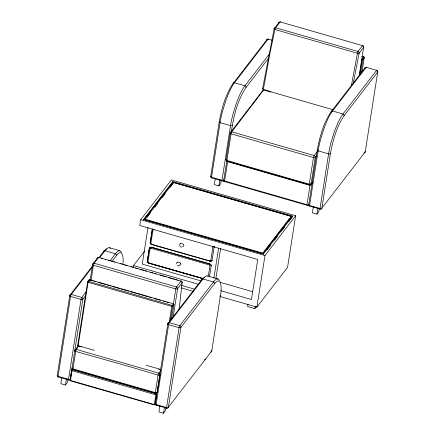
<?xml version="1.0" encoding="UTF-8"?>
<svg xmlns="http://www.w3.org/2000/svg" width="435" height="435" viewBox="0 0 435 435"><rect width="100%" height="100%" fill="white"/><g stroke="black" fill="none" stroke-linecap="round" stroke-linejoin="round"><path stroke-width="0.65" d="M97.641 257.922A1.675 1.033 5.7 0 0 97.163 258.341L97.087 259.037M122.773 264.224C123.937 259.88 122.779 246.846 116.52 255.486L112.007 261.348M157.117 392.365L156.024 393.784L72.351 369.701L72.052 370.43L70.497 380.853L154.289 404.865A0.74 0.625 37.6 0 0 155.023 404.387L156.573 394.637M89.855 279.933L89.784 279.585L88.071 282.25L78.131 345.716L78.169 346.07L81.535 346.929M178.513 309.932L178.606 309.106M179.171 309.084L182.129 282.799L177.605 288.666A1.696 0.81 8.9 0 1 176.866 289.025L176.588 289.052A1.283 0.614 8.9 0 1 175.789 288.954L93.427 265.247A1.283 0.614 8.9 0 1 92.796 264.931L92.65 264.784A1.696 0.81 8.9 0 1 92.633 264.208L97.152 258.341M363.823 57.175L363.72 56.789A0.74 0.625 37.6 0 1 364.204 57.686A0.756 0.359 8.9 0 0 363.839 57.159L361.882 56.615M173.304 305.408L173.478 303.657L171.765 306.196L169.22 322.395M168.394 407.263L211.753 351.007L220.3 296.431C221.41 292.483 222.655 273.909 214.569 283.712L180.906 327.386L168.394 407.263A1.718 0.821 8.9 0 1 167.785 407.595L167.377 407.644A1.283 0.614 8.9 0 1 166.578 407.546L156.121 404.539A1.283 0.614 8.9 0 1 155.491 404.224L155.344 404.077M92.361 266.106L69.779 295.403A1.718 0.821 8.9 0 0 69.747 295.903L69.948 296.126A1.283 0.614 8.9 0 0 70.579 296.442L58.072 376.313A1.561 0.348 -73.9 0 0 58.372 376.971L68.828 379.994A1.474 1.251 37.6 0 0 70.301 379.032M61.803 377.716L60.867 383.708L65.451 385.029L67.24 382.708L67.757 379.38M65.451 385.029L66.386 379.037M70.611 380.804A0.74 0.625 37.6 0 1 70.089 379.94L71.596 370.18L72.324 369.233M90.121 280.238L92.628 264.208A1.474 1.251 37.6 0 1 94.145 263.213L98.669 257.384L181.031 281.092A1.566 0.402 -72.7 0 1 181.428 281.282M91.018 280.608L93.427 265.247M133.192 267.481L133.491 265.562L144.681 251.044M219.805 296.425L256.9 307.105L287.562 267.324L295.642 215.744L171.33 179.959L140.668 219.74L139.766 225.504L257.737 259.461L251.463 299.519L220.828 290.7M172.798 181.607L143.68 219.387L143.572 220.077L172.69 182.298L172.798 181.607L292.63 216.097L292.521 216.788L172.69 182.298M145.083 219.218L144.98 219.909L262.713 253.801L291.113 216.956L291.222 216.266L173.483 182.374L145.083 219.218L262.822 253.11L291.222 216.266M148.003 227.391L142.25 264.11L200.611 280.803M202.759 278.596L149.031 263.208A2.686 2.284 37.4 0 1 148.335 262.909L147.324 261.701A1.185 1.011 37.4 0 1 147.307 261.315L149.346 248.08M151.945 244.584A2.686 2.284 37.4 0 1 151.25 244.291L150.238 243.083A1.185 1.011 37.4 0 1 150.222 242.692L152.261 229.457M147.307 261.315L149.384 248.021A1.185 1.011 37.4 0 1 149.52 247.678L150.804 247.129A2.686 2.284 37.4 0 1 151.532 247.238L209.485 263.838A2.686 2.284 37.4 0 1 210.187 264.132L211.198 265.339A1.185 1.011 37.4 0 1 211.214 265.731L209.436 276.861M150.222 242.692L152.304 229.403A1.185 1.011 37.4 0 1 152.435 229.055M147.987 261.968L150.07 248.679M150.901 243.344L152.984 230.055M173.483 182.374L173.375 183.064L170.085 187.338M202.389 278.878L167.828 323.624L155.322 403.501A1.696 0.81 8.9 0 0 155.338 404.077M170.444 320.252L172.635 306.251L173.913 304.598L171.722 318.599M170.977 319.676L171.189 318.338M173.38 304.315L175.789 288.954A1.561 0.348 -73.9 0 1 176.507 286.975L181.031 281.092M171.113 319.415L171.319 318.083M173.212 316.718L177.605 288.666M159.857 405.942L158.916 411.929L163.5 413.25L165.289 410.928L165.806 407.6M163.5 413.25L164.435 407.258M223.808 179.938A1.696 0.81 8.9 0 1 223.068 180.302L222.791 180.324A1.283 0.614 8.9 0 1 221.991 180.226L211.535 177.214A1.283 0.614 8.9 0 1 210.904 176.904L210.757 176.757A1.696 0.81 8.9 0 1 210.741 176.18L219.283 121.599C221.725 108.407 225.384 94.971 232.937 83.732L266.606 40.053M215.271 178.616L214.33 184.609L218.914 185.93L220.703 183.608L221.225 180.28M218.914 185.93L219.854 179.938M208.398 275.795L209.958 265.828M210.796 260.5L212.873 247.21M226.831 160.64L223.601 181.27L308.578 205.733L317.332 149.819C319.774 136.633 323.433 123.192 330.986 111.953L364.655 68.273M312.651 181.884L311.09 183.907A1.718 0.821 8.9 0 1 310.481 184.239L310.073 184.288A1.283 0.614 8.9 0 1 309.274 184.19L226.912 160.482L231.088 133.811A1.555 0.364 -75.4 0 1 231.746 131.843L263.849 89.73M231.42 131.348C233.66 116.112 237.396 100.474 246.009 87.495L268.591 58.198M212.003 260.456L214.129 247.107A1.185 1.011 37.4 0 0 214.112 246.721L214.009 246.433M213.868 278.324L218.577 248.276M215.929 278.324L220.632 248.276M247.983 304.223L247.624 306.544L254.856 308.627L256.46 306.55M262.713 253.801L262.822 253.11M254.856 308.627L255.22 306.305M263.403 254.567L263.512 253.877L292.63 216.097M256.9 307.105L264.98 255.524L295.642 215.744M311.09 183.907L315.272 157.236L316.68 155.333M321.818 208.153A1.474 1.251 37.6 0 1 320.339 209.159L309.883 206.108A1.561 0.348 -73.9 0 1 309.579 205.445L318.132 150.858A29.884 6.655 -73.9 0 1 320.383 140.13L324.07 128.156L327.348 120.049A32.446 7.232 -73.9 0 1 332.503 111.001L366.172 67.316L376.628 70.329A1.561 0.348 -73.9 0 1 376.933 70.992M313.32 206.842L312.379 212.829L316.963 214.15L318.752 211.829L319.274 208.501M316.963 214.15L317.903 208.158M320.345 209.104A1.561 0.348 -73.9 0 1 320.035 208.457L328.588 153.87A29.884 6.655 -73.9 0 1 330.839 143.137L334.526 131.163L337.81 123.061A32.446 7.232 -73.9 0 1 342.959 114.013L376.628 70.329M376.639 70.291A1.474 1.251 37.6 0 1 377.683 72.02L344.058 115.715C336.511 126.955 332.846 140.396 330.41 153.582L321.862 208.164L365.221 151.913L377.727 72.036A1.718 0.821 8.9 0 0 377.759 71.536L377.564 71.313A1.283 0.614 8.9 0 0 377.047 71.035M359.239 75.369L363.633 47.317A1.696 0.81 8.9 0 0 363.616 46.741L363.47 46.594A1.283 0.614 8.9 0 0 362.953 46.317M359.636 74.825L362.078 59.296L363.676 56.838L362.377 56.463M360.653 74.015L362.948 59.345L364.226 57.692L362.029 71.699M361.322 73.178L361.528 71.846M363.513 59.176L363.72 57.839M262.658 88.321L274.137 28.726L278.656 22.859A1.696 0.81 8.9 0 1 279.036 22.598M351.415 85.613L357.401 53.244A1.566 0.294 -75.2 0 1 358.01 51.493M353.242 83.248L359.109 53.19L363.633 47.317M156.024 393.784L154.289 404.865M78.784 345.934L76.353 349.435A1.555 0.364 -75.5 0 0 75.69 351.42L72.96 368.891A1.561 0.348 -73.9 0 0 73.265 369.543L155.627 393.267A1.561 0.348 -73.9 0 1 155.317 392.604L158.057 375.122A1.555 0.326 -72.3 0 1 158.802 373.181L160.667 370.854M160.096 374.54L157.138 392.31A1.718 0.821 8.9 0 1 156.529 392.642L156.121 392.696A1.283 0.614 8.9 0 1 155.322 392.598L72.96 368.891A1.283 0.614 8.9 0 1 72.33 368.575L72.134 368.353A1.718 0.821 8.9 0 1 72.166 367.852A1.474 1.251 37.6 0 0 73.254 369.598M78.441 345.646L74.902 350.376A1.696 0.81 8.9 0 0 74.918 350.958M263.757 90.012A1.555 0.413 -72.4 0 1 263.387 89.24L270.227 51.901L274.915 29.504A1.566 0.402 -72.7 0 1 275.649 27.786L280.173 21.908L362.534 45.61A1.561 0.348 -73.9 0 1 362.877 45.936M98.93 257.585L103.677 251.435M70.573 296.447A1.561 0.348 -73.9 0 1 71.296 294.462L92.236 267.28M99.626 257.694L104.965 250.772L115.422 253.779A32.446 7.232 -73.9 0 1 119.641 250.669L120.919 251.392L121.414 252.218M269.548 53.826L244.91 85.787A32.446 7.232 -73.9 0 0 239.761 94.835L236.477 102.943L232.79 114.916A29.884 6.655 -73.9 0 0 230.539 125.644L221.991 180.226A1.561 0.348 -73.9 0 0 222.296 180.884L211.834 177.882A1.561 0.348 -73.9 0 1 211.53 177.224L220.083 122.637A29.884 6.655 -73.9 0 1 222.334 111.904L226.015 99.93L229.299 91.828A32.446 7.232 -73.9 0 1 234.454 82.781L268.118 39.096L272.044 40.227M88.936 280.135L87.663 281.793L77.74 345.14A0.756 0.359 8.9 0 0 78.126 345.673M71.296 294.446L81.753 297.458L86.271 291.597M110.082 260.706L115.422 253.779M85.728 295.436L82.857 299.166L70.345 379.037A1.718 0.821 8.9 0 1 69.736 379.374L69.328 379.423A1.283 0.614 8.9 0 1 68.529 379.325L58.072 376.313A1.283 0.614 8.9 0 1 57.442 376.003L57.295 375.856A1.696 0.81 8.9 0 1 57.279 375.28L69.779 295.403A1.474 1.251 37.6 0 1 71.302 294.408M147.035 217.239L150.331 212.971M154.855 207.093L157.736 203.357M162.266 197.485L165.148 193.744M263.365 89.713L230.294 132.778L226.118 159.444A1.474 1.251 37.6 0 0 227.206 161.195M275.649 27.775L358.01 51.482L362.534 45.61M167.872 323.635A1.474 1.251 37.6 0 1 169.351 322.629L203.014 278.993A32.446 7.232 -73.9 0 1 207.234 275.882L207.914 276.089M155.735 404.789A1.474 1.251 37.6 0 0 156.41 405.246L166.882 408.215A1.561 0.348 -73.9 0 1 166.572 407.557L179.084 327.675A1.561 0.348 -73.9 0 1 179.802 325.695L213.471 282A32.446 7.232 -73.9 0 1 217.69 278.895L218.968 279.613L219.463 280.439M267.09 249.777L270.374 245.525M274.474 240.202L277.345 236.477M281.445 231.154L284.729 226.901M288.829 221.578L292.108 217.321M204.586 359.946L205.304 359.016M317.354 151.603L314.195 155.561A1.555 0.332 -72.5 0 0 313.445 157.524L309.274 184.19A1.561 0.348 -73.9 0 0 309.579 184.848L227.217 161.151A1.561 0.348 -73.9 0 1 226.907 160.493M103.9 251.158L104.987 250.005M203.036 278.226L203.45 277.867M105.602 249.489L105.993 249.222M204.238 277.334L204.608 277.155M106.374 249.016L106.738 248.869M180.471 243.584L179.72 244.149A1.305 1.109 37.4 0 0 179.611 244.872L179.894 245.498M177.556 262.207L176.806 262.767A1.305 1.109 37.4 0 0 176.697 263.496L176.8 263.811M179.291 265.905L178.731 265.932M182.482 246.688L183.815 245.987L183.603 244.655A2.702 2.3 37.4 0 0 180.498 243.643M179.47 265.317L180.857 264.687L180.688 263.273M181.569 247.303L179.921 246.335M178.6 265.921L177.398 265.377M101.529 258.395L102.557 258.646M105.08 259.287L105.743 259.461M231.752 131.832L314.195 155.561M108.402 260.184L109.065 260.369M109.734 260.56L110.398 260.744M333.058 109.734L274.632 92.911L263.398 89.235A1.517 0.631 10.1 0 1 262.707 88.338A1.474 1.251 37.6 0 0 263.746 90.067M111.066 260.935L111.73 261.125M234.454 82.775L244.91 85.787A1.474 1.251 37.6 0 1 245.965 87.478M332.503 110.996L342.959 114.008A1.474 1.251 37.6 0 1 344.014 115.699M310.721 183.391L312.02 183.766M309.584 205.44L320.04 208.447M143.68 219.387L263.512 253.877M140.668 219.74L264.98 255.524M151.766 244.291L209.719 260.891M151.907 244.644L209.904 261.185A2.686 2.284 37.4 0 0 210.627 261.294L211.916 260.744A1.185 1.011 37.4 0 0 212.046 260.402M151.489 247.292L209.447 263.893M151.141 248.282L209.094 264.882M109.533 247.727L119.995 250.739M207.587 275.948L218.044 278.96M148.852 262.914L203.183 278.476M148.987 263.262L202.715 278.65M203.014 278.993L213.471 282M133.491 265.562L198.67 284.321M113.056 261.506L113.725 261.696M114.389 261.886L115.052 262.077M163.517 276.029L160.113 275.05M120.403 263.621L121.316 263.882M123.143 264.409L124.057 264.67M124.97 264.931L125.884 265.198M126.335 265.328L127.248 265.589M131.359 266.769L132.729 267.166M135.464 267.955L136.378 268.216M136.835 268.346L137.748 268.612M140.032 269.27L140.945 269.531M141.397 269.662L142.31 269.923M142.767 270.059L143.68 270.32M145.051 270.711L146.421 271.108M150.526 272.288L151.44 272.555M151.897 272.685L152.81 272.946M155.094 273.604L156.007 273.865M164.18 276.22L164.843 276.41M165.507 276.6L166.17 276.791M181.406 285.371L194.418 289.117M176.507 286.959L94.145 263.251A1.561 0.348 -73.9 0 0 93.422 265.252M89.697 279.661L173.364 303.744A0.74 0.625 37.6 0 1 173.891 304.587A0.756 0.359 8.9 0 0 173.527 304.065M90.496 280.178L92.437 280.738M93.737 281.113L95.684 281.673M98.277 282.418L106.058 284.659M107.358 285.034L110.599 285.969M111.898 286.339L119.679 288.579M120.979 288.954L128.76 291.194M130.06 291.57L148.221 296.795M149.515 297.17L151.462 297.73M154.055 298.475L157.301 299.41M158.596 299.78L160.542 300.34M163.136 301.091L165.083 301.651M167.029 302.211L168.323 302.581M88.06 282.31L171.727 306.392M169.345 322.672L179.807 325.679M70.579 296.442L81.035 299.454A1.283 0.614 8.9 0 0 81.834 299.546L82.112 299.525A1.696 0.81 8.9 0 0 82.851 299.166M78.142 345.662L94.357 350.327M146.242 365.264L160.51 369.369M158.715 369.146L160.662 369.706M70.47 380.451L154.137 404.534A0.756 0.359 8.9 0 0 155.018 404.381M220.077 282.31L252.719 291.722M181.39 287.888L192.971 291.254M168.829 277.563L169.492 277.753M170.156 277.949L170.819 278.139M171.482 278.335L172.146 278.536M270.021 91.97L270.673 92.166M269.368 91.774L263.757 90.029M172.809 278.732L173.804 279.036M158.808 373.17L76.353 349.435A1.479 1.229 36.1 0 0 74.94 350.387M174.799 279.341L175.131 279.444M175.794 279.651L176.789 279.966M177.779 280.292L178.111 280.401M110.463 248.38L109.185 247.667A32.446 7.232 -73.9 0 0 104.965 250.772M365.052 151.184L365.199 151.331A1.696 0.81 8.9 0 1 365.215 151.907A1.474 1.251 37.6 0 1 363.948 152.935M220.137 295.702L220.333 295.925A1.718 0.821 8.9 0 1 220.3 296.431M211.589 350.284L211.731 350.431A1.696 0.81 8.9 0 1 211.747 351.007A1.474 1.251 37.6 0 1 210.741 352.024M230.316 133.355L230.458 133.501A1.283 0.614 8.9 0 0 231.088 133.817L313.45 157.519A1.283 0.614 8.9 0 0 314.249 157.617L314.657 157.568A1.718 0.821 8.9 0 0 315.266 157.236A1.479 1.234 36.1 0 0 314.206 155.523M74.923 350.958L75.065 351.105A1.283 0.614 8.9 0 0 75.695 351.415L129.907 366.738L158.057 375.122A1.283 0.614 8.9 0 0 158.857 375.22L159.134 375.193A1.696 0.81 8.9 0 0 159.873 374.834A1.479 1.229 36 0 0 158.818 373.132M177.583 262.261A2.702 2.3 37.4 0 1 180.677 263.284M148.987 263.126A1.952 1.658 37.4 0 1 147.101 261.37M149.205 247.999A1.903 1.615 37.4 0 1 151.44 247.428M209.447 264.029A1.952 1.658 37.4 0 1 211.334 265.785M148.846 262.843A0.973 0.826 37.4 0 1 147.905 261.968M149.999 248.635A0.952 0.81 37.4 0 1 151.114 248.352M209.099 264.953A0.973 0.826 37.4 0 1 210.04 265.828M151.902 244.503A1.952 1.658 37.4 0 1 150.015 242.746M152.119 229.375A1.903 1.615 37.4 0 1 152.397 229.011M213.949 246.411A1.952 1.658 37.4 0 1 214.248 247.162M212.144 260.538A1.903 1.615 37.4 0 1 209.915 261.103M151.766 244.225A0.973 0.826 37.4 0 1 150.82 243.344M152.913 230.012A0.952 0.81 37.4 0 1 154.028 229.729M212.014 246.33A0.973 0.826 37.4 0 1 212.954 247.21M210.861 260.538A0.952 0.81 37.4 0 1 209.746 260.821M157.095 392.299A1.474 1.251 37.6 0 1 155.621 393.305M98.669 257.395A1.566 0.294 -75.1 0 1 98.946 257.71M97.195 258.346A1.474 1.251 37.6 0 1 98.669 257.341M181.042 281.053A1.474 1.251 37.6 0 1 182.086 282.783M176.518 286.921A1.474 1.251 37.6 0 1 177.562 288.65M182.124 282.799A1.675 1.033 5.8 0 0 182.091 281.994A1.332 0.821 5.8 0 0 181.64 281.641M156.029 393.762A0.74 0.625 37.6 0 1 156.551 394.632A0.756 0.359 8.9 0 1 155.659 394.795L71.992 370.696A0.756 0.359 8.9 0 1 71.623 370.19A0.74 0.625 37.6 0 1 72.357 369.679M70.454 380.462A0.756 0.359 8.9 0 1 70.095 379.94M171.722 306.409A0.756 0.359 8.9 0 0 172.608 306.245A0.74 0.625 37.6 0 0 172.091 305.375L88.419 281.315A0.74 0.625 37.6 0 0 87.685 281.793A0.756 0.359 8.9 0 0 88.044 282.32M89.697 279.64A0.74 0.625 37.6 0 0 88.957 280.14A0.756 0.359 8.9 0 1 89.376 279.95M78.295 345.961A0.734 0.62 37.6 0 1 77.707 345.129M115.433 253.741A1.474 1.251 37.6 0 1 116.477 255.47M81.764 297.42A1.474 1.251 37.6 0 1 82.813 299.149M81.753 297.475A1.561 0.348 -73.9 0 0 81.03 299.459L68.529 379.325A1.561 0.348 -73.9 0 0 68.833 379.983M58.361 377.025A1.474 1.251 37.6 0 1 57.317 375.291M103.492 251.734A1.474 1.251 37.6 0 1 104.965 250.729M213.482 281.962A1.474 1.251 37.6 0 1 214.526 283.696M179.813 325.641A1.474 1.251 37.6 0 1 180.862 327.37A1.696 0.81 8.9 0 1 180.161 327.751L179.883 327.772A1.283 0.614 8.9 0 1 179.084 327.675L168.628 324.662A1.283 0.614 8.9 0 1 167.997 324.347L167.801 324.124A1.718 0.821 8.9 0 1 167.834 323.624M168.35 407.252A1.474 1.251 37.6 0 1 166.877 408.258M169.345 322.683A1.561 0.348 -73.9 0 0 168.622 324.668L156.121 404.539A1.561 0.348 -73.9 0 0 156.426 405.192M155.485 404.419A1.474 1.251 37.6 0 1 155.366 403.517M201.541 279.955A1.474 1.251 37.6 0 1 203.014 278.949M358.021 51.439A1.474 1.251 37.6 0 1 359.065 53.173M362.545 45.572A1.474 1.251 37.6 0 1 363.589 47.306M274.18 28.737A1.474 1.251 37.6 0 1 275.654 27.731M280.515 22.033A1.561 0.348 -73.9 0 0 280.173 21.919A1.474 1.251 37.6 0 0 278.704 22.87M359.103 53.184A1.675 0.549 11.6 0 1 358.304 53.374A1.332 0.435 11.6 0 1 357.396 53.249L274.915 29.504A1.332 0.435 11.5 0 1 274.24 29.178A1.675 0.544 11.5 0 1 274.142 28.732M362.404 58.475A0.74 0.625 37.6 0 1 362.926 59.339M362.921 59.339A0.756 0.359 8.9 0 1 362.034 59.503M331.03 111.964A1.474 1.251 37.6 0 1 332.503 110.952M364.66 68.273A1.696 0.81 8.9 0 1 365.144 67.974M364.699 68.284A1.474 1.251 37.6 0 1 366.172 67.278M309.878 206.146A1.474 1.251 37.6 0 1 308.828 204.417M317.338 149.819A1.718 0.821 8.9 0 0 317.3 150.32L317.501 150.543A1.283 0.614 8.9 0 0 318.132 150.858L328.588 153.87A1.283 0.614 8.9 0 0 329.387 153.963L329.665 153.941A1.696 0.81 8.9 0 0 330.404 153.582M366.167 67.333A1.561 0.348 -73.9 0 1 366.509 67.642M309.617 205.396A1.484 0.712 8.9 0 1 308.703 204.374M321.943 208.186A1.484 0.712 8.9 0 1 320.073 208.408M232.981 83.737A1.474 1.251 37.6 0 1 234.454 82.732M267.346 39.688A1.696 0.81 8.9 0 0 266.611 40.053A1.474 1.251 37.6 0 1 268.123 39.052A1.561 0.348 -73.9 0 1 268.466 39.319M211.823 177.926A1.474 1.251 37.6 0 1 210.779 176.191M219.289 121.599A1.718 0.821 8.9 0 0 219.251 122.099L219.447 122.322A1.283 0.614 8.9 0 0 220.083 122.637L230.539 125.644A1.283 0.614 8.9 0 0 231.338 125.742L231.616 125.715A1.696 0.81 8.9 0 0 232.35 125.356M223.764 179.932A1.474 1.251 37.6 0 1 222.29 180.938M227.668 161.586A1.936 0.941 63.9 0 1 227.364 161.135M311.982 183.847A1.936 0.304 -37.5 0 1 310.063 185.305M308.203 205.864A1.936 0.941 63.9 0 1 307.034 204.64M224.639 180.927A1.936 0.304 -37.5 0 1 223.786 181.417M230.332 132.784A1.479 1.234 36.2 0 1 231.752 131.794M230.311 133.355A1.696 0.81 8.9 0 1 230.3 132.778M226.945 160.444A1.484 0.712 8.9 0 1 226.031 159.422M311.155 183.923A1.463 1.245 37.6 0 1 309.584 184.799M227.63 161.673L224.607 180.976L306.969 204.684L309.992 185.381L227.63 161.673"/></g></svg>
